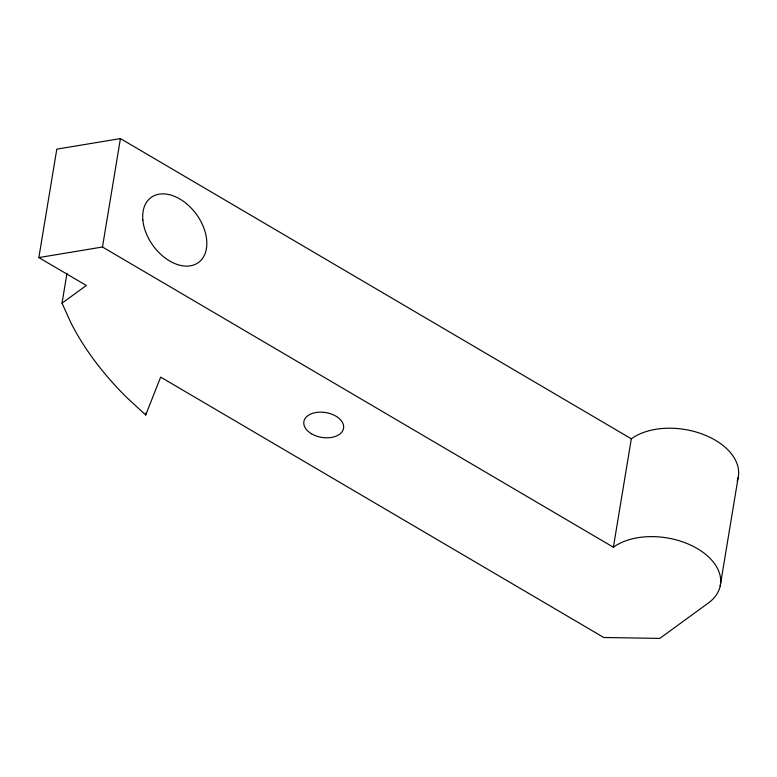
<?xml version="1.0" encoding="UTF-8"?>
<svg xmlns="http://www.w3.org/2000/svg" width="777" height="777" viewBox="0 0 777 777"><rect width="100%" height="100%" fill="white"/><g stroke="black" fill="none" stroke-linecap="round" stroke-linejoin="round"><path stroke-width="1.17" d="M38.85 257.575L102.477 247.008L613.383 547.222A60.344 37.733 9.4 0 1 697.309 548.581A60.344 37.733 9.4 0 1 708.342 603.02L659.751 638.412L603.797 637.499L160.664 377.107L145.707 414.996L126.923 397.659A424.485 265.404 9.4 0 1 70.882 322.766L62.034 303.166L86.325 285.47L38.85 257.575L56.799 149.155L120.425 138.588L631.332 438.811A60.344 37.733 9.4 0 1 704.108 434.761A60.344 37.733 9.4 0 1 737.247 480.769M62.034 303.166L66.968 273.378M102.477 247.008L120.425 138.588M145.707 414.996L146.105 412.616M613.383 547.222L631.332 438.811M720.201 586.013L738.15 477.602M311.567 433.819A20.115 12.578 9.4 0 0 343.502 428.593A20.115 12.578 9.4 0 0 316.084 412.49A20.115 12.578 9.4 0 0 311.567 433.819M142.851 220.046A40.229 26.739 53.9 0 0 193.512 265.054A40.229 26.739 53.9 0 0 187.898 204.895A40.229 26.739 53.9 0 0 142.851 220.046"/></g></svg>
